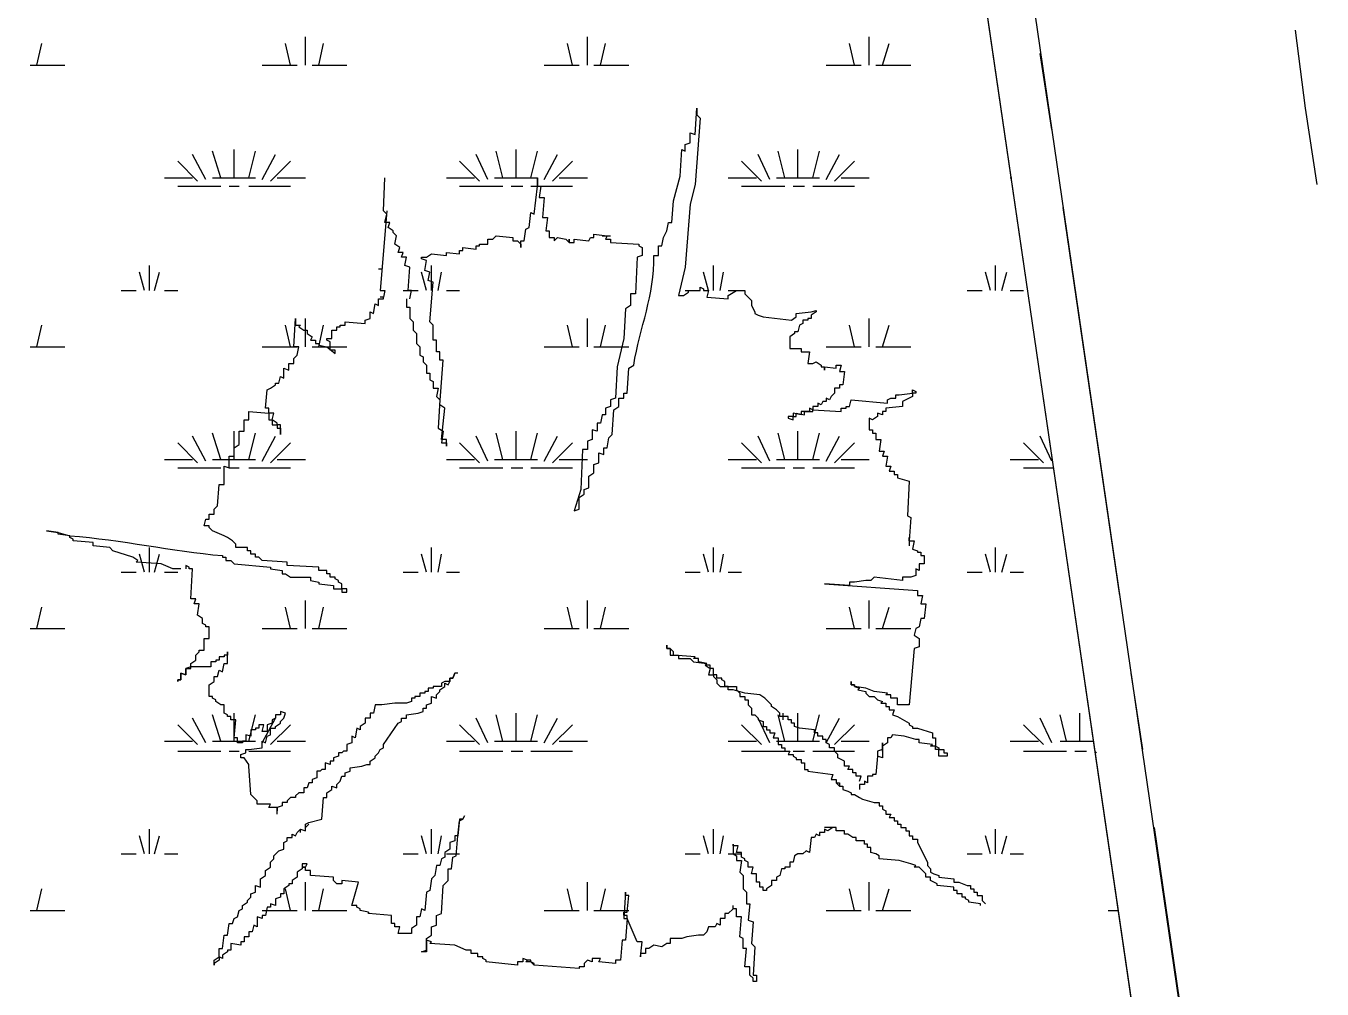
# Model space of a CAD drawing. Header units: millimetres. Extents: x -15161 to 10473752, y -72817 to 33960.
# Drawn here: x 76678.4 to 77009.3, y -48446.2 to -48200.1 of the extents above; entities that cross this region are included whole.
import ezdxf
from ezdxf import colors
from ezdxf.entities.mleader import LeaderData, LeaderLine
from ezdxf.enums import TextEntityAlignment as Align
from ezdxf.math import Vec2, Vec3

# ---------------------------------------------------------------- set-up
doc = ezdxf.new("R2010")
doc.units = ezdxf.units.MM
doc.layers.add('PDF_幾何圖形', color=7, linetype='Continuous')
doc.styles.get("Standard").update_dxf_attribs({"font": 'arial.ttf'})

# ---------------------------------------------------------------- blocks, each defined once
blk = doc.blocks.new('建築底圖1140116')
at = {"layer": 'PDF_幾何圖形', "lineweight": 0}
for points in [[(1415.19, -25919.52), (2062.99, -25836.11), (2419.5, -25366.56), (1987.63, -22416.29), (1789.9, -22445.5), (1711.57, -21908.2), (1723.42, -21908.2), (1800.06, -22431.53), (1997.79, -22402.74), (2226.85, -23962.98), (2431.77, -25369.52), (2069.34, -25847.54), (1416.88, -25931.8)], [(2433.04, -24927.49), (2430.08, -24908.01), (2427.54, -24888.11)], [(2106.18, -24897), (2107.45, -24891.5)], [(2170.96, -24897), (2169.69, -24891.5)], [(2174.77, -24897), (2174.77, -24889.8)], [(2178.16, -24897), (2179.43, -24891.5)], [(2242.94, -24897), (2241.67, -24891.5)], [(2246.75, -24897), (2246.75, -24889.8)], [(2250.14, -24897), (2251.41, -24891.5)], [(2314.92, -24897), (2313.65, -24891.5)], [(2318.73, -24897), (2318.73, -24889.8)], [(2322.11, -24897), (2323.81, -24891.5)], [(2365.3, -24913.51), (2362.34, -24894.04)], [(2104.48, -24897), (2113.38, -24897)], [(2163.76, -24897), (2172.65, -24897)], [(2176.46, -24897), (2185.35, -24897)], [(2235.74, -24897), (2244.63, -24897)], [(2248.44, -24897), (2257.33, -24897)], [(2307.72, -24897), (2316.61, -24897)], [(2320.42, -24897), (2329.31, -24897)], [(2153.18, -24925.79), (2151.06, -24919.02)], [(2156.56, -24925.79), (2156.56, -24918.6)], [(2160.37, -24925.79), (2162.07, -24919.02)], [(2225.15, -24925.79), (2223.46, -24919.02)], [(2228.54, -24925.79), (2228.54, -24918.6)], [(2232.35, -24925.79), (2234.05, -24919.02)], [(2297.13, -24925.79), (2295.44, -24919.02)], [(2300.52, -24925.79), (2300.52, -24918.6)], [(2304.33, -24925.79), (2306.02, -24919.02)], [(2147.25, -24926.64), (2142.17, -24921.56)], [(2149.37, -24926.22), (2145.98, -24919.87)], [(2163.76, -24926.22), (2167.15, -24919.87)], [(2165.88, -24926.64), (2170.96, -24921.56)], [(2219.23, -24926.64), (2214.15, -24921.56)], [(2221.34, -24926.22), (2218.38, -24919.87)], [(2235.74, -24926.22), (2239.13, -24919.87)], [(2237.86, -24926.64), (2242.94, -24921.56)], [(2291.21, -24926.64), (2286.12, -24921.56)], [(2293.32, -24926.22), (2290.36, -24919.87)], [(2307.72, -24926.22), (2311.11, -24919.87)], [(2309.83, -24926.64), (2314.92, -24921.56)], [(2138.78, -24925.79), (2145.98, -24925.79)], [(2151.06, -24925.79), (2162.07, -24925.79)], [(2167.57, -24925.79), (2174.77, -24925.79)], [(2210.76, -24925.79), (2217.96, -24925.79)], [(2223.04, -24925.79), (2234.05, -24925.79)], [(2239.55, -24925.79), (2246.75, -24925.79)], [(2282.74, -24925.79), (2289.93, -24925.79)], [(2295.02, -24925.79), (2306.02, -24925.79)], [(2311.53, -24925.79), (2318.73, -24925.79)], [(2354.72, -24925.79), (2355.14, -24925.79)], [(2142.17, -24927.91), (2153.18, -24927.91)], [(2155.29, -24927.91), (2157.83, -24927.91)], [(2160.37, -24927.91), (2170.96, -24927.91)], [(2214.15, -24927.91), (2225.15, -24927.91)], [(2227.27, -24927.91), (2230.24, -24927.91)], [(2232.35, -24927.91), (2242.94, -24927.91)], [(2286.12, -24927.91), (2297.13, -24927.91)], [(2299.25, -24927.91), (2302.21, -24927.91)], [(2304.33, -24927.91), (2314.92, -24927.91)], [(2382.66, -25032.49), (2368.26, -24933.41)], [(2134.97, -24954.58), (2134.97, -24948.23)], [(2206.95, -24954.58), (2206.95, -24948.23)], [(2278.93, -24954.58), (2278.93, -24948.23)], [(2350.91, -24954.58), (2350.91, -24948.23)], [(2133.7, -24954.58), (2132.43, -24949.93)], [(2136.24, -24954.58), (2137.51, -24949.93)], [(2205.68, -24954.58), (2204.41, -24949.93)], [(2208.64, -24954.58), (2209.49, -24949.93)], [(2277.66, -24954.58), (2276.39, -24949.93)], [(2280.62, -24954.58), (2281.47, -24949.93)], [(2349.63, -24954.58), (2348.36, -24949.93)], [(2352.6, -24954.58), (2353.87, -24949.93)], [(2127.77, -24954.58), (2131.58, -24954.58)], [(2138.78, -24954.58), (2142.17, -24954.58)], [(2199.75, -24954.58), (2203.56, -24954.58)], [(2210.76, -24954.58), (2214.15, -24954.58)], [(2271.73, -24954.58), (2275.54, -24954.58)], [(2282.74, -24954.58), (2286.12, -24954.58)], [(2343.71, -24954.58), (2347.52, -24954.58)], [(2354.72, -24954.58), (2358.1, -24954.58)], [(2174.77, -24968.98), (2174.77, -24961.78)], [(2246.75, -24968.98), (2246.75, -24961.78)], [(2318.73, -24968.98), (2318.73, -24961.78)], [(2106.18, -24968.98), (2107.45, -24963.48)], [(2170.96, -24968.98), (2169.69, -24963.48)], [(2178.16, -24968.98), (2179.43, -24963.48)], [(2242.94, -24968.98), (2241.67, -24963.48)], [(2250.14, -24968.98), (2251.41, -24963.48)], [(2314.92, -24968.98), (2313.65, -24963.48)], [(2322.11, -24968.98), (2323.81, -24963.48)], [(2104.48, -24968.98), (2113.38, -24968.98)], [(2163.76, -24968.98), (2172.65, -24968.98)], [(2176.46, -24968.98), (2185.35, -24968.98)], [(2235.74, -24968.98), (2244.63, -24968.98)], [(2248.44, -24968.98), (2257.33, -24968.98)], [(2307.72, -24968.98), (2316.61, -24968.98)], [(2320.42, -24968.98), (2329.31, -24968.98)], [(2149.37, -24998.2), (2145.98, -24991.84)], [(2153.18, -24997.77), (2151.06, -24991)], [(2156.56, -24997.77), (2156.56, -24990.57)], [(2160.37, -24997.77), (2162.07, -24991)], [(2163.76, -24998.2), (2167.15, -24991.84)], [(2221.34, -24998.2), (2218.38, -24991.84)], [(2225.15, -24997.77), (2223.46, -24991)], [(2228.54, -24997.77), (2228.54, -24990.57)], [(2232.35, -24997.77), (2234.05, -24991)], [(2235.74, -24998.2), (2239.13, -24991.84)], [(2293.32, -24998.2), (2290.36, -24991.84)], [(2297.13, -24997.77), (2295.44, -24991)], [(2300.52, -24997.77), (2300.52, -24990.57)], [(2304.33, -24997.77), (2306.02, -24991)], [(2307.72, -24998.2), (2311.11, -24991.84)], [(2365.3, -24998.2), (2362.34, -24991.84)], [(2147.25, -24998.62), (2142.17, -24993.54)], [(2165.88, -24998.62), (2170.96, -24993.54)], [(2219.23, -24998.62), (2214.15, -24993.54)], [(2237.86, -24998.62), (2242.94, -24993.54)], [(2291.21, -24998.62), (2286.12, -24993.54)], [(2309.83, -24998.62), (2314.92, -24993.54)], [(2363.18, -24998.62), (2358.1, -24993.54)], [(2138.78, -24997.77), (2145.98, -24997.77)], [(2151.06, -24997.77), (2162.07, -24997.77)], [(2167.57, -24997.77), (2174.77, -24997.77)], [(2210.76, -24997.77), (2217.96, -24997.77)], [(2223.04, -24997.77), (2234.05, -24997.77)], [(2239.55, -24997.77), (2246.75, -24997.77)], [(2282.74, -24997.77), (2289.93, -24997.77)], [(2295.02, -24997.77), (2306.02, -24997.77)], [(2311.53, -24997.77), (2318.73, -24997.77)], [(2354.72, -24997.77), (2361.91, -24997.77)], [(2142.17, -24999.89), (2153.18, -24999.89)], [(2155.29, -24999.89), (2157.83, -24999.89)], [(2160.37, -24999.89), (2170.96, -24999.89)], [(2214.15, -24999.89), (2225.15, -24999.89)], [(2227.27, -24999.89), (2230.24, -24999.89)], [(2232.35, -24999.89), (2242.94, -24999.89)], [(2286.12, -24999.89), (2297.13, -24999.89)], [(2299.25, -24999.89), (2302.21, -24999.89)], [(2304.33, -24999.89), (2314.92, -24999.89)], [(2358.1, -24999.89), (2365.72, -24999.89)], [(2134.97, -25026.56), (2134.97, -25020.21)], [(2206.95, -25026.56), (2206.95, -25020.21)], [(2278.93, -25026.56), (2278.93, -25020.21)], [(2350.91, -25026.56), (2350.91, -25020.21)], [(2133.7, -25026.56), (2132.43, -25021.91)], [(2136.24, -25026.56), (2137.51, -25021.91)], [(2205.68, -25026.56), (2204.41, -25021.91)], [(2208.64, -25026.56), (2209.49, -25021.91)], [(2277.66, -25026.56), (2276.39, -25021.91)], [(2280.62, -25026.56), (2281.47, -25021.91)], [(2349.63, -25026.56), (2348.36, -25021.91)], [(2352.6, -25026.56), (2353.87, -25021.91)], [(2127.77, -25026.56), (2131.58, -25026.56)], [(2138.78, -25026.56), (2142.17, -25026.56)], [(2199.75, -25026.56), (2203.56, -25026.56)], [(2210.76, -25026.56), (2214.15, -25026.56)], [(2271.73, -25026.56), (2275.54, -25026.56)], [(2282.74, -25026.56), (2286.12, -25026.56)], [(2343.71, -25026.56), (2347.52, -25026.56)], [(2354.72, -25026.56), (2358.1, -25026.56)], [(2174.77, -25040.96), (2174.77, -25033.76)], [(2246.75, -25040.96), (2246.75, -25033.76)], [(2318.73, -25040.96), (2318.73, -25033.76)], [(2106.18, -25040.96), (2107.45, -25035.45)], [(2170.96, -25040.96), (2169.69, -25035.45)], [(2178.16, -25040.96), (2179.43, -25035.45)], [(2242.94, -25040.96), (2241.67, -25035.45)], [(2250.14, -25040.96), (2251.41, -25035.45)], [(2314.92, -25040.96), (2313.65, -25035.45)], [(2322.11, -25040.96), (2323.81, -25035.45)], [(2104.48, -25040.96), (2113.38, -25040.96)], [(2163.76, -25040.96), (2172.65, -25040.96)], [(2176.46, -25040.96), (2185.35, -25040.96)], [(2235.74, -25040.96), (2244.63, -25040.96)], [(2248.44, -25040.96), (2257.33, -25040.96)], [(2307.72, -25040.96), (2316.61, -25040.96)], [(2320.42, -25040.96), (2329.31, -25040.96)], [(2388.59, -25071.87), (2385.62, -25052.39)], [(2149.37, -25070.17), (2145.98, -25063.82)], [(2153.18, -25069.75), (2151.06, -25062.98)], [(2156.56, -25069.75), (2156.56, -25062.55)], [(2160.37, -25069.75), (2162.07, -25062.98)], [(2163.76, -25070.17), (2167.15, -25063.82)], [(2221.34, -25070.17), (2218.38, -25063.82)], [(2225.15, -25069.75), (2223.46, -25062.98)], [(2228.54, -25069.75), (2228.54, -25062.55)], [(2232.35, -25069.75), (2234.05, -25062.98)], [(2235.74, -25070.17), (2239.13, -25063.82)], [(2293.32, -25070.17), (2290.36, -25063.82)], [(2297.13, -25069.75), (2295.44, -25062.98)], [(2300.52, -25069.75), (2300.52, -25062.55)], [(2304.33, -25069.75), (2306.02, -25062.98)], [(2307.72, -25070.17), (2311.11, -25063.82)], [(2365.3, -25070.17), (2362.34, -25063.82)], [(2369.11, -25069.75), (2367.42, -25062.98)], [(2372.5, -25069.75), (2372.5, -25062.55)], [(2147.25, -25070.6), (2142.17, -25065.52)], [(2165.88, -25070.6), (2170.96, -25065.52)], [(2219.23, -25070.6), (2214.15, -25065.52)], [(2237.86, -25070.6), (2242.94, -25065.52)], [(2291.21, -25070.6), (2286.12, -25065.52)], [(2309.83, -25070.6), (2314.92, -25065.52)], [(2363.18, -25070.6), (2358.1, -25065.52)], [(2138.78, -25069.75), (2145.98, -25069.75)], [(2151.06, -25069.75), (2162.07, -25069.75)], [(2167.57, -25069.75), (2174.77, -25069.75)], [(2210.76, -25069.75), (2217.96, -25069.75)], [(2223.04, -25069.75), (2234.05, -25069.75)], [(2239.55, -25069.75), (2246.75, -25069.75)], [(2282.74, -25069.75), (2289.93, -25069.75)], [(2295.02, -25069.75), (2306.02, -25069.75)], [(2311.53, -25069.75), (2318.73, -25069.75)], [(2354.72, -25069.75), (2361.91, -25069.75)], [(2367.42, -25069.75), (2375.89, -25069.75)], [(2142.17, -25072.29), (2153.18, -25072.29)], [(2155.29, -25072.29), (2157.83, -25072.29)], [(2160.37, -25072.29), (2170.96, -25072.29)], [(2214.15, -25072.29), (2225.15, -25072.29)], [(2227.27, -25072.29), (2230.24, -25072.29)], [(2232.35, -25072.29), (2242.94, -25072.29)], [(2286.12, -25072.29), (2297.13, -25072.29)], [(2299.25, -25072.29), (2302.21, -25072.29)], [(2304.33, -25072.29), (2314.92, -25072.29)], [(2358.1, -25072.29), (2369.11, -25072.29)], [(2371.23, -25072.29), (2374.19, -25072.29)], [(2376.31, -25072.29), (2376.73, -25072.71)], [(2133.7, -25098.54), (2132.43, -25093.88)], [(2134.97, -25098.54), (2134.97, -25092.19)], [(2136.24, -25098.54), (2137.51, -25093.88)], [(2205.68, -25098.54), (2204.41, -25093.88)], [(2206.95, -25098.54), (2206.95, -25092.19)], [(2208.64, -25098.54), (2209.49, -25093.88)], [(2277.66, -25098.54), (2276.39, -25093.88)], [(2278.93, -25098.54), (2278.93, -25092.19)], [(2280.62, -25098.54), (2281.47, -25093.88)], [(2349.63, -25098.54), (2348.36, -25093.88)], [(2350.91, -25098.54), (2350.91, -25092.19)], [(2352.6, -25098.54), (2353.87, -25093.88)], [(2405.95, -25190.84), (2391.55, -25091.77)], [(2127.77, -25098.54), (2131.58, -25098.54)], [(2138.78, -25098.54), (2142.17, -25098.54)], [(2199.75, -25098.54), (2203.56, -25098.54)], [(2210.76, -25098.54), (2214.15, -25098.54)], [(2271.73, -25098.54), (2275.54, -25098.54)], [(2282.74, -25098.54), (2286.12, -25098.54)], [(2343.71, -25098.54), (2347.52, -25098.54)], [(2354.72, -25098.54), (2358.1, -25098.54)], [(2106.18, -25112.94), (2107.45, -25107.43)], [(2170.96, -25112.94), (2169.69, -25107.43)], [(2174.77, -25112.94), (2174.77, -25105.74)], [(2178.16, -25112.94), (2179.43, -25107.43)], [(2242.94, -25112.94), (2241.67, -25107.43)], [(2246.75, -25112.94), (2246.75, -25105.74)], [(2250.14, -25112.94), (2251.41, -25107.43)], [(2314.92, -25112.94), (2313.65, -25107.43)], [(2318.73, -25112.94), (2318.73, -25105.74)], [(2322.11, -25112.94), (2323.81, -25107.43)], [(2104.48, -25112.94), (2113.38, -25112.94)], [(2163.76, -25112.94), (2172.65, -25112.94)], [(2176.46, -25112.94), (2185.35, -25112.94)], [(2235.74, -25112.94), (2244.63, -25112.94)], [(2248.44, -25112.94), (2257.33, -25112.94)], [(2307.72, -25112.94), (2316.61, -25112.94)], [(2320.42, -25112.94), (2329.31, -25112.94)], [(2379.7, -25112.94), (2382.24, -25112.94)]]:
    blk.add_lwpolyline(points, dxfattribs=at)
blk.add_lwpolyline([(2126.08, -23358.36), (2088.82, -23358.36), (2088.82, -25158.67), (2389.01, -25158.67)], close=True, dxfattribs=at)
at = {"layer": 'PDF_幾何圖形', "lineweight": 13}
for points in [[(2365.3, -24913.51), (2362.34, -24894.04)], [(2263.68, -24945.69), (2264.95, -24945.69), (2264.95, -24943.15), (2265.8, -24943.15), (2266.22, -24941.04), (2267.07, -24939.34), (2267.49, -24937.23), (2268.34, -24937.23), (2268.76, -24931.72), (2270.46, -24925.37), (2270.88, -24918.6), (2271.73, -24919.02), (2271.73, -24917.33), (2273, -24916.9), (2273, -24914.36), (2274.27, -24914.79), (2274.69, -24908.01), (2274.69, -24909.7), (2275.54, -24910.55), (2274.27, -24927.49), (2273, -24932.57), (2271.73, -24948.66), (2270.03, -24955.85), (2271.31, -24955.85), (2272.58, -24955.01), (2272.58, -24954.58), (2275.54, -24954.58), (2275.54, -24953.74), (2276.39, -24954.16), (2276.39, -24954.58), (2277.66, -24954.58), (2277.23, -24956.28), (2282.74, -24956.7), (2282.74, -24955.85), (2284.85, -24954.58), (2286.97, -24954.58), (2286.97, -24955.43), (2288.66, -24957.13), (2288.66, -24958.4), (2289.51, -24960.09), (2289.51, -24960.51), (2290.36, -24960.94), (2291.63, -24961.36), (2298.83, -24962.21), (2300.1, -24961.36), (2300.1, -24960.51), (2303.91, -24960.09), (2305.18, -24959.67), (2305.18, -24960.09), (2303.91, -24960.94), (2303.91, -24961.78), (2303.06, -24961.78), (2303.06, -24962.21), (2301.79, -24962.21), (2301.79, -24963.05), (2300.94, -24963.48), (2300.52, -24965.17), (2299.67, -24965.17), (2299.67, -24965.59), (2298.4, -24966.44), (2298.4, -24969.4), (2301.37, -24969.4), (2301.37, -24970.25), (2303.48, -24970.25), (2303.06, -24973.21), (2304.33, -24973.21), (2305.18, -24972.79), (2306.45, -24973.64), (2306.45, -24974.06), (2307.29, -24974.06), (2310.26, -24974.48), (2310.26, -24973.64), (2311.53, -24973.64), (2311.11, -24975.33), (2312.38, -24975.33), (2311.95, -24978.72), (2311.11, -24978.72), (2311.11, -24979.57), (2309.83, -24979.57), (2309.83, -24980.84), (2308.99, -24981.68), (2308.56, -24982.53), (2307.72, -24982.11), (2307.72, -24982.95), (2306.87, -24982.95), (2306.45, -24983.8), (2305.6, -24983.38), (2305.6, -24984.22), (2304.33, -24984.22), (2304.33, -24985.07), (2311.53, -24985.49), (2311.53, -24984.65), (2312.8, -24984.65), (2312.8, -24984.22), (2313.65, -24984.22), (2314.07, -24982.53), (2323.38, -24983.38), (2323.38, -24982.53), (2324.23, -24982.11), (2325.5, -24982.11), (2325.5, -24981.26), (2326.35, -24981.26), (2329.73, -24980.84), (2329.73, -24981.68), (2327.19, -24982.95), (2327.19, -24984.22), (2322.96, -24984.65), (2322.96, -24985.49), (2322.11, -24985.49), (2322.11, -24986.34), (2320.84, -24985.92), (2320.84, -24986.76), (2319.57, -24987.61), (2318.73, -24987.19), (2318.73, -24990.15), (2319.57, -24990.15), (2319.57, -24991), (2320.42, -24991), (2320.42, -24992.69), (2321.69, -24992.69), (2321.27, -24995.65), (2322.54, -24995.65), (2322.11, -24996.92), (2323.38, -24996.92), (2322.96, -24999.47), (2324.23, -24999.47), (2323.81, -25000.74), (2325.08, -25000.74), (2325.08, -25001.58), (2325.92, -25001.58), (2325.92, -25002.43), (2328.89, -25003.28), (2328.46, -25012.17), (2329.31, -25012.59), (2328.89, -25018.52), (2330.16, -25018.52), (2329.73, -25020.64), (2331.01, -25021.06), (2331.01, -25021.48), (2331.85, -25021.48), (2331.85, -25022.33), (2332.7, -25022.33), (2332.7, -25024.45), (2331.43, -25024.45), (2331.43, -25026.14), (2330.58, -25025.72), (2330.58, -25027.41), (2329.31, -25027.83), (2327.19, -25027.83), (2327.19, -25028.68), (2320, -25027.83), (2319.15, -25028.68), (2317.88, -25028.68), (2314.92, -25029.1), (2313.65, -25029.1), (2313.65, -25029.95), (2307.29, -25029.53), (2331.01, -25031.22), (2331.01, -25032.49), (2332.28, -25032.49), (2331.85, -25034.61), (2333.12, -25034.61), (2332.7, -25038.42), (2331.85, -25038.42), (2331.43, -25040.54), (2330.58, -25040.96), (2330.16, -25042.65), (2331.43, -25043.5), (2331.43, -25045.62), (2330.16, -25046.04), (2328.89, -25060.44), (2325.92, -25060.44), (2325.92, -25058.74), (2324.23, -25058.74), (2324.23, -25057.9), (2322.96, -25057.9), (2323.38, -25057.47), (2320, -25057.05), (2317.88, -25056.2), (2314.92, -25055.78), (2314.92, -25055.35), (2314.07, -25055.35), (2314.92, -25055.35), (2314.92, -25055.78), (2316.19, -25056.2), (2315.76, -25056.62), (2317.88, -25057.05), (2317.88, -25057.47), (2318.73, -25058.32), (2320, -25058.32), (2320.84, -25059.17), (2322.11, -25059.59), (2321.69, -25060.01), (2322.96, -25060.01), (2322.96, -25060.86), (2323.81, -25060.86), (2323.81, -25061.71), (2325.08, -25061.71), (2324.65, -25062.98), (2325.92, -25063.4), (2328.89, -25065.09), (2328.89, -25065.52), (2329.73, -25065.94), (2329.73, -25066.36), (2331.01, -25066.36), (2334.82, -25067.63), (2334.82, -25068.9), (2335.66, -25068.9), (2335.66, -25071.02), (2334.39, -25071.02), (2334.82, -25070.6), (2331.43, -25070.17), (2331.43, -25069.33), (2330.58, -25069.33), (2327.62, -25068.48), (2324.65, -25068.06), (2324.23, -25068.9), (2323.38, -25068.9), (2323.38, -25070.17), (2322.11, -25071.02), (2322.11, -25071.87), (2320.84, -25072.29), (2320.84, -25073.56), (2320.42, -25078.22), (2319.57, -25078.22), (2319.57, -25078.64), (2318.3, -25078.64), (2318.3, -25080.34), (2317.46, -25079.91), (2317.46, -25080.76), (2316.19, -25080.76), (2316.19, -25082.03)], [(2201.44, -24956.7), (2201.87, -24954.58), (2201.02, -24954.58), (2201.44, -24948.66), (2200.17, -24948.23), (2200.6, -24946.12), (2199.33, -24946.12), (2199.75, -24944.85), (2198.48, -24944.85), (2198.9, -24943.58), (2197.63, -24942.73), (2198.06, -24940.61), (2197.21, -24939.77), (2197.21, -24939.34), (2195.94, -24938.5), (2196.36, -24937.23), (2195.09, -24937.23), (2195.52, -24935.11), (2194.67, -24934.26), (2195.09, -24925.79)], [(2200.6, -24956.7), (2200.6, -24958.82), (2201.44, -24958.82), (2201.44, -24961.78), (2202.29, -24962.63), (2202.29, -24964.75), (2203.14, -24965.59), (2203.14, -24968.13), (2203.98, -24968.98), (2203.98, -24971.1), (2204.83, -24971.52), (2204.83, -24972.79), (2205.68, -24973.64), (2205.68, -24975.75), (2206.52, -24975.75), (2206.52, -24977.45), (2207.37, -24977.87), (2207.37, -24979.57), (2208.64, -24979.57), (2208.22, -24981.68), (2209.06, -24982.53), (2208.64, -24989.73), (2209.91, -24990.57), (2209.49, -24993.54), (2210.76, -24993.54), (2210.76, -24994.38), (2210.76, -24992.69), (2209.49, -24992.69), (2210.34, -24984.65), (2209.06, -24983.8), (2209.91, -24972.37), (2209.06, -24972.37), (2209.06, -24970.25), (2208.22, -24970.25), (2208.22, -24967.29), (2207.37, -24967.29), (2207.37, -24963.48), (2206.52, -24962.63), (2207.37, -24952.47), (2206.1, -24952.04), (2206.52, -24949.93), (2205.25, -24949.5), (2205.68, -24946.96), (2204.41, -24946.54), (2204.41, -24946.12), (2205.68, -24946.12), (2206.95, -24945.27), (2210.76, -24945.69), (2210.76, -24944.85), (2214.15, -24945.27), (2214.15, -24944.42), (2214.99, -24944.42), (2214.99, -24943.58), (2218.38, -24944), (2218.38, -24943.15), (2219.23, -24943.15), (2219.23, -24942.73), (2221.34, -24942.73), (2221.34, -24941.46), (2222.61, -24941.46), (2223.46, -24940.61), (2227.69, -24941.04), (2227.69, -24941.88), (2228.96, -24941.88), (2229.81, -24942.73), (2229.81, -24943.58), (2229.81, -24941.88), (2230.66, -24941.88), (2231.08, -24938.92), (2231.93, -24938.5), (2232.35, -24934.68), (2233.2, -24935.11), (2234.05, -24927.91), (2234.89, -24927.91), (2234.47, -24930.87), (2235.74, -24930.87), (2235.32, -24935.96), (2236.59, -24935.96), (2236.16, -24939.34), (2237.01, -24939.34), (2237.01, -24941.04), (2238.28, -24941.04), (2238.28, -24941.88), (2239.13, -24941.04), (2241.24, -24941.46), (2242.09, -24942.31), (2243.36, -24942.31), (2243.36, -24941.46), (2247.17, -24941.88), (2247.59, -24941.04), (2248.44, -24941.04), (2248.44, -24940.19), (2251.83, -24940.61), (2251.41, -24941.46), (2252.68, -24941.46), (2252.68, -24942.31), (2259.87, -24942.73), (2259.87, -24943.15), (2260.72, -24943.58), (2260.72, -24945.69), (2259.45, -24946.12), (2259.03, -24955.43), (2257.76, -24955.43), (2257.76, -24958.4), (2256.49, -24959.24), (2256.06, -24966.86), (2254.37, -24974.06), (2253.95, -24982.11), (2252.68, -24982.53), (2252.68, -24984.22), (2251.41, -24984.65), (2251.41, -24986.34), (2250.56, -24986.34), (2250.14, -24988.46), (2249.29, -24988.46), (2249.29, -24990.57), (2248.02, -24990.15), (2248.02, -24992.69), (2246.75, -24993.11), (2246.75, -24995.23), (2245.48, -24995.23), (2245.05, -25005.39), (2243.36, -25010.9), (2244.63, -25010.47), (2244.63, -25007.51), (2245.9, -25006.66), (2245.9, -25005.39), (2247.17, -25004.97), (2247.17, -25002.01), (2248.44, -25001.16), (2248.44, -24999.04), (2249.71, -24998.62), (2249.71, -24996.08), (2250.98, -24996.5), (2250.98, -24994.81), (2251.83, -24994.81), (2252.25, -24992.27), (2253.1, -24991.42), (2253.52, -24985.07), (2254.79, -24984.22), (2254.79, -24982.11), (2256.06, -24982.11), (2256.06, -24980.84), (2256.91, -24980.84), (2257.33, -24974.48), (2258.6, -24973.64)], [(2195.52, -24934.26), (2193.82, -24954.58), (2195.09, -24954.58), (2194.67, -24956.28), (2193.82, -24956.28)], [(2382.66, -25032.49), (2368.26, -24933.41)], [(2242.09, -24941.46), (2242.09, -24942.31), (2242.09, -24941.46)], [(2250.56, -24940.61), (2251.83, -24940.61), (2252.68, -24940.61)], [(2193.4, -24949.08), (2194.25, -24949.08)], [(2153.6, -25022.33), (2153.6, -25022.75), (2154.45, -25022.75), (2154.45, -25023.6), (2155.72, -25023.6), (2156.56, -25024.45), (2165.88, -25025.29), (2165.88, -25025.72), (2168.84, -25026.14), (2168.84, -25026.99), (2169.69, -25026.99), (2170.96, -25027.83), (2176.04, -25027.83), (2176.04, -25028.68), (2178.16, -25029.1), (2178.16, -25029.53), (2181.97, -25029.95), (2181.97, -25030.8), (2184.08, -25030.8), (2184.08, -25031.64), (2185.35, -25031.64), (2185.35, -25030.8), (2184.08, -25030.8), (2184.08, -25029.53), (2183.24, -25029.1), (2183.24, -25028.68), (2182.39, -25028.26), (2182.39, -25027.83), (2181.12, -25027.83), (2181.12, -25026.99), (2180.27, -25026.99), (2180.27, -25026.14), (2178.16, -25026.14), (2178.16, -25025.29), (2170.11, -25024.87), (2170.11, -25024.02), (2163.76, -25023.6), (2162.91, -25022.75), (2162.07, -25022.75), (2162.07, -25021.91), (2160.8, -25021.91), (2160.8, -25021.06), (2159.95, -25021.06), (2159.95, -25020.21), (2156.99, -25020.21), (2156.99, -25019.37), (2156.14, -25018.52), (2154.87, -25017.67), (2154.02, -25017.25), (2151.06, -25015.98), (2150.21, -25015.13), (2150.21, -25014.71), (2148.94, -25014.71), (2149.37, -25013.01), (2150.21, -25013.01), (2150.21, -25011.74), (2151.48, -25011.74), (2151.48, -25010.47), (2152.33, -25009.63), (2152.75, -25004.12), (2154.02, -25004.12), (2154.02, -24999.47), (2155.29, -24999.89), (2155.29, -24996.92), (2156.56, -24996.92), (2156.56, -24994.81), (2157.83, -24993.96), (2157.83, -24990.57), (2159.1, -24990.57), (2159.1, -24987.61), (2160.37, -24987.61), (2160.37, -24985.49), (2165.45, -24985.92), (2165.45, -24984.65), (2164.61, -24984.65), (2165.03, -24979.99), (2165.88, -24979.57), (2167.15, -24978.72), (2167.15, -24978.3), (2167.99, -24978.3), (2168.42, -24976.6), (2169.26, -24977.02), (2169.26, -24974.48), (2170.54, -24974.91), (2170.54, -24973.21), (2171.81, -24973.21), (2171.81, -24971.94), (2172.65, -24971.1), (2173.08, -24968.98), (2171.81, -24968.98), (2172.23, -24961.78), (2172.23, -24963.48), (2173.5, -24963.48), (2173.08, -24963.9), (2174.35, -24964.75), (2175.19, -24964.75), (2175.19, -24965.59), (2176.46, -24966.44), (2176.04, -24967.29), (2177.31, -24967.29), (2177.31, -24968.13), (2178.16, -24968.13), (2178.16, -24968.56), (2180.27, -24968.98), (2182.39, -24970.67), (2182.39, -24969.83), (2181.12, -24969.83), (2181.12, -24967.71), (2180.27, -24967.29), (2180.27, -24966.86), (2181.54, -24966.86), (2181.54, -24964.75), (2182.81, -24964.75), (2182.81, -24963.9), (2183.66, -24963.9), (2183.66, -24963.48), (2184.93, -24963.48), (2184.93, -24962.63), (2190.01, -24963.05), (2190.01, -24962.21), (2191.28, -24961.78), (2191.28, -24960.09), (2192.13, -24960.51), (2192.55, -24957.97), (2193.4, -24958.4), (2193.4, -24956.7), (2194.67, -24956.7), (2194.67, -24956.28)], [(2307.29, -24974.91), (2307.29, -24974.06), (2307.29, -24974.91)], [(2108.72, -25015.98), (2111.68, -25016.4), (2108.72, -25015.98)], [(2143.01, -25025.72), (2140.9, -25025.72), (2137.93, -25024.45), (2131.58, -25024.02), (2132.01, -25023.6), (2130.74, -25022.75), (2125.65, -25021.06), (2124.81, -25020.21), (2120.57, -25019.79), (2120.57, -25018.94), (2115.49, -25018.52), (2115.49, -25018.1), (2114.65, -25017.67), (2114.65, -25017.25)], [(2328.89, -25017.67), (2328.89, -25018.52), (2328.89, -25017.67)], [(2328.89, -25018.52), (2328.89, -25019.79)], [(2347.09, -25111.67), (2347.09, -25111.24), (2344.13, -25110.82), (2344.13, -25110.4), (2343.28, -25109.97), (2343.28, -25109.55), (2342.44, -25109.55), (2342.44, -25108.7), (2341.17, -25108.7), (2341.17, -25107.86), (2340.32, -25107.86), (2340.32, -25107.01), (2336.09, -25106.59), (2336.09, -25106.16), (2334.39, -25105.32), (2334.39, -25104.47), (2333.12, -25104.47), (2333.12, -25103.62), (2331.43, -25101.93), (2330.16, -25101.93), (2330.58, -25101.51), (2329.31, -25101.08), (2326.35, -25100.24), (2321.27, -25099.81), (2321.27, -25098.97), (2320.42, -25098.54), (2319.15, -25098.12), (2319.15, -25096.85), (2318.3, -25096.85), (2318.3, -25096), (2317.46, -25096), (2317.46, -25095.15), (2315.34, -25095.15), (2315.34, -25094.31), (2314.49, -25094.31), (2313.22, -25093.46), (2312.38, -25093.46), (2312.38, -25092.61), (2310.26, -25092.61), (2310.26, -25091.77), (2309.41, -25091.77), (2308.14, -25092.61), (2307.29, -25092.19), (2307.29, -25093.04), (2306.02, -25093.04), (2306.02, -25093.88), (2305.18, -25093.46), (2304.75, -25094.31), (2303.91, -25094.31), (2303.48, -25098.12), (2302.64, -25097.69), (2301.79, -25098.54), (2300.52, -25098.54), (2299.67, -25098.97), (2299.25, -25100.66), (2298.4, -25100.66), (2298.4, -25101.93), (2297.13, -25101.93), (2297.13, -25102.35), (2296.29, -25102.35), (2295.86, -25104.05), (2295.02, -25104.47), (2295.02, -25105.32), (2293.75, -25105.32), (2293.75, -25106.59), (2292.48, -25107.43), (2292.48, -25107.86), (2291.63, -25107.86), (2291.63, -25107.01), (2290.78, -25107.01), (2290.78, -25105.74), (2289.93, -25105.74), (2289.93, -25103.62), (2288.66, -25103.62), (2289.09, -25101.93), (2287.82, -25101.93), (2287.82, -25100.66), (2286.97, -25100.24), (2286.97, -25099.81), (2286.12, -25099.39), (2286.12, -25098.12), (2284.85, -25098.12), (2285.28, -25096.42), (2284.01, -25096.42), (2284.01, -25096), (2284.01, -25098.54), (2284.85, -25098.97), (2284.85, -25100.24), (2286.12, -25100.24), (2285.7, -25103.2), (2286.55, -25104.05), (2286.55, -25107.43), (2287.39, -25108.28), (2287.39, -25111.24), (2288.24, -25111.24), (2287.82, -25115.48), (2289.09, -25115.9), (2288.66, -25121.41), (2289.51, -25122.25), (2289.09, -25129.45), (2289.93, -25129.45), (2289.93, -25131.14), (2289.09, -25131.14), (2289.09, -25130.3), (2288.24, -25129.45), (2288.24, -25127.33), (2286.97, -25127.33), (2287.39, -25122.68), (2286.55, -25122.68), (2286.55, -25120.14), (2285.7, -25119.71), (2286.12, -25114.63), (2284.85, -25114.63), (2284.85, -25112.51), (2284.01, -25112.51), (2282.74, -25113.78), (2281.89, -25113.78), (2281.89, -25115.05), (2280.62, -25115.05), (2280.62, -25116.75), (2279.77, -25116.32), (2279.35, -25117.17), (2277.66, -25117.17), (2277.23, -25118.44), (2276.39, -25119.29), (2275.12, -25119.29), (2272.15, -25119.71), (2270.88, -25120.14), (2267.92, -25120.14), (2267.92, -25121.41), (2267.07, -25121.41), (2265.8, -25122.25), (2263.68, -25121.83), (2262.41, -25122.68), (2261.57, -25122.68), (2261.57, -25123.95), (2260.3, -25123.95), (2260.3, -25124.79), (2260.72, -25120.98), (2259.45, -25120.98), (2256.91, -25115.05), (2256.49, -25120.56), (2255.64, -25120.56), (2255.22, -25125.64), (2253.95, -25125.64), (2253.95, -25126.49), (2249.71, -25126.06), (2250.14, -25125.22), (2248.02, -25125.22), (2248.02, -25126.06), (2246.75, -25125.64), (2245.9, -25126.49), (2245.9, -25127.33), (2244.63, -25127.33), (2244.63, -25127.76), (2233.2, -25126.91), (2233.2, -25126.49), (2232.35, -25126.06), (2231.08, -25126.06), (2231.51, -25125.64), (2230.24, -25125.22), (2230.24, -25126.06), (2228.96, -25126.06), (2228.96, -25126.91), (2220.92, -25126.06), (2220.92, -25125.64), (2220.07, -25125.22), (2220.07, -25124.79), (2218.8, -25124.79), (2218.8, -25123.95), (2217.11, -25123.95), (2217.11, -25123.1), (2215.84, -25123.1), (2212.88, -25121.83), (2206.52, -25121.41), (2206.95, -25120.98), (2205.68, -25120.56), (2205.68, -25123.52), (2204.41, -25123.52), (2205.68, -25123.1), (2205.68, -25120.14), (2206.95, -25119.29), (2206.95, -25117.17), (2208.22, -25116.75), (2208.22, -25114.21), (2209.49, -25113.78), (2209.91, -25106.59), (2211.18, -25105.32), (2211.18, -25102.35), (2212.03, -25102.35), (2212.45, -25099.39), (2213.3, -25098.97), (2213.72, -25093.88), (2212.88, -25093.88), (2212.88, -25095.15), (2211.61, -25095.58), (2211.61, -25097.27), (2210.34, -25098.12), (2210.34, -25099.39), (2209.49, -25099.81), (2209.06, -25101.51), (2208.22, -25101.51), (2207.79, -25104.05), (2206.95, -25104.89), (2206.52, -25107.86), (2205.68, -25108.28), (2205.25, -25112.94), (2204.41, -25112.51), (2203.98, -25114.63), (2203.14, -25114.63), (2203.14, -25116.75), (2201.87, -25117.59), (2201.87, -25118.87), (2198.48, -25118.87), (2198.9, -25117.17), (2197.63, -25117.17), (2197.63, -25116.32), (2196.79, -25116.32), (2196.79, -25114.21), (2190.86, -25113.78), (2190.86, -25113.36), (2188.74, -25112.94), (2188.74, -25112.51), (2187.89, -25112.09), (2187.89, -25111.67), (2186.62, -25111.67), (2188.32, -25105.74), (2184.08, -25105.32), (2184.08, -25106.16), (2182.81, -25106.16), (2181.97, -25105.32), (2181.97, -25104.47), (2176.04, -25104.05), (2176.04, -25102.78), (2174.77, -25102.78), (2174.77, -25101.93), (2175.19, -25101.08), (2173.92, -25101.08), (2173.92, -25102.35), (2172.65, -25103.2), (2172.65, -25104.47), (2171.38, -25105.32), (2171.38, -25106.16), (2170.54, -25106.16), (2170.54, -25106.59), (2169.26, -25107.43), (2169.26, -25108.7), (2168.42, -25108.7), (2168.42, -25109.55), (2167.15, -25109.97), (2167.15, -25111.67), (2165.88, -25111.24), (2165.88, -25112.09), (2165.03, -25112.09), (2164.61, -25114.21), (2163.76, -25114.21), (2163.76, -25115.05), (2162.49, -25114.63), (2162.49, -25117.17), (2161.64, -25116.75), (2161.22, -25118.44), (2160.37, -25118.44), (2160.37, -25119.71), (2159.1, -25119.71), (2159.1, -25120.98), (2158.26, -25120.98), (2158.26, -25121.83), (2155.72, -25121.41), (2155.72, -25123.1), (2154.87, -25123.1), (2154.87, -25123.52), (2153.6, -25124.37), (2153.6, -25125.22), (2152.75, -25124.79), (2152.75, -25122.68), (2153.6, -25122.68), (2154.02, -25119.29), (2154.87, -25119.29), (2155.29, -25116.32), (2156.14, -25116.32), (2156.56, -25115.05), (2157.41, -25114.63), (2157.83, -25112.94), (2158.68, -25112.51), (2158.68, -25111.67), (2159.95, -25110.82), (2159.95, -25110.4), (2160.8, -25109.55), (2160.8, -25108.7), (2162.07, -25108.28), (2162.07, -25106.59), (2163.34, -25107.01), (2163.34, -25104.89), (2164.61, -25104.05), (2164.61, -25102.78), (2165.88, -25101.93), (2165.88, -25100.66), (2166.72, -25099.81), (2166.72, -25098.97), (2167.99, -25097.69), (2169.26, -25097.27), (2169.26, -25095.58), (2170.11, -25095.15), (2170.11, -25094.31), (2171.38, -25094.31), (2171.38, -25093.46), (2172.23, -25093.88), (2172.65, -25093.04), (2173.5, -25092.19), (2174.77, -25092.61), (2174.77, -25090.92), (2175.62, -25090.5), (2179, -25089.65), (2179.43, -25084.15), (2180.27, -25084.15), (2180.27, -25082.88), (2181.54, -25082.03), (2181.54, -25081.18), (2182.81, -25081.61), (2182.81, -25080.76), (2183.66, -25079.91), (2184.08, -25078.64), (2184.93, -25078.64), (2184.93, -25077.8), (2186.2, -25077.37), (2186.2, -25076.52), (2189.16, -25076.1), (2190.44, -25075.68), (2191.28, -25075.68), (2191.28, -25074.83), (2192.55, -25073.98), (2192.55, -25073.56), (2193.4, -25072.71), (2193.82, -25071.87), (2194.67, -25071.44), (2194.67, -25070.6), (2198.48, -25065.09), (2199.33, -25064.67), (2199.33, -25063.82), (2200.6, -25063.82), (2200.6, -25062.98), (2203.56, -25062.55), (2204.83, -25062.13), (2204.83, -25061.28), (2205.68, -25061.28), (2205.68, -25060.44), (2206.95, -25060.01), (2206.95, -25058.32), (2208.22, -25058.74), (2208.22, -25057.9), (2209.06, -25057.05), (2209.06, -25056.62), (2210.34, -25055.78), (2210.34, -25054.93), (2211.18, -25055.35), (2211.61, -25054.51), (2210.34, -25054.51), (2209.49, -25054.93), (2209.49, -25055.78), (2207.37, -25055.78), (2207.37, -25056.2), (2206.1, -25056.2), (2206.1, -25057.05), (2205.25, -25057.05), (2205.25, -25057.47), (2203.98, -25057.47), (2203.98, -25058.32), (2202.71, -25058.32), (2202.71, -25058.74), (2201.87, -25058.74), (2201.87, -25059.59), (2200.6, -25060.01), (2197.63, -25060.01), (2194.25, -25060.44), (2192.55, -25060.44), (2192.13, -25062.55), (2191.28, -25062.55), (2191.28, -25063.82), (2190.01, -25063.82), (2190.01, -25065.09), (2188.74, -25065.94), (2188.74, -25066.79), (2187.89, -25066.36), (2187.47, -25068.9), (2186.62, -25068.48), (2186.62, -25070.17), (2185.35, -25070.6), (2185.35, -25072.29), (2184.51, -25072.29), (2184.08, -25072.71), (2183.24, -25072.71), (2183.24, -25073.56), (2181.97, -25073.98), (2181.97, -25074.83), (2181.12, -25074.83), (2181.12, -25075.68), (2179.85, -25075.25), (2179.85, -25076.95), (2179, -25076.95), (2178.58, -25077.37), (2177.73, -25077.37), (2177.73, -25079.07), (2176.46, -25079.49), (2176.46, -25080.34), (2175.62, -25080.34), (2175.19, -25081.61), (2174.35, -25081.61), (2174.35, -25082.88), (2173.08, -25082.88), (2172.23, -25083.72), (2172.23, -25084.15), (2170.96, -25084.15), (2170.11, -25084.99), (2170.11, -25085.42), (2168.84, -25085.42), (2168.84, -25086.26), (2167.57, -25086.69), (2165.45, -25086.69), (2165.88, -25085.84), (2162.49, -25085.84), (2162.49, -25084.99), (2161.64, -25084.15), (2160.8, -25083.3), (2160.37, -25076.1), (2160.37, -25075.68), (2159.1, -25073.98), (2158.26, -25073.98), (2158.26, -25073.14), (2159.53, -25072.71), (2159.53, -25071.87), (2160.37, -25071.87), (2163.76, -25071.44), (2163.76, -25069.75), (2164.61, -25070.17), (2165.03, -25068.48), (2165.88, -25068.06), (2165.88, -25066.36), (2167.15, -25066.36), (2167.15, -25065.94), (2168.42, -25065.09), (2168.42, -25064.67), (2169.26, -25063.82), (2169.69, -25062.55), (2168.42, -25062.13), (2168.42, -25062.98), (2167.15, -25062.98), (2167.15, -25063.82), (2166.3, -25064.25), (2166.3, -25065.09), (2165.03, -25065.52), (2165.03, -25067.21), (2163.76, -25067.21), (2164.18, -25065.52), (2162.91, -25065.52), (2162.91, -25066.36), (2162.07, -25066.36), (2162.07, -25066.79), (2160.8, -25066.79), (2160.8, -25068.48), (2159.53, -25068.06), (2159.53, -25069.75), (2158.68, -25069.75), (2158.68, -25070.17), (2157.41, -25070.17), (2157.41, -25068.9), (2156.56, -25068.9), (2156.99, -25064.25), (2155.72, -25064.25), (2155.72, -25063.4), (2154.87, -25063.4), (2154.87, -25062.98), (2154.02, -25062.55), (2154.02, -25060.44), (2153.18, -25060.44), (2151.91, -25059.59), (2151.91, -25059.17), (2151.06, -25058.74), (2151.06, -25058.32), (2150.21, -25058.32), (2150.21, -25055.35), (2151.48, -25054.51), (2151.48, -25053.24), (2152.33, -25053.24), (2152.75, -25051.54), (2153.6, -25051.97), (2154.02, -25049.85), (2154.87, -25049.85), (2154.87, -25047.73), (2154.02, -25047.73), (2154.02, -25048.16), (2152.75, -25048.16), (2152.75, -25049), (2151.91, -25049), (2151.91, -25049.43), (2150.64, -25049.43), (2150.64, -25050.7), (2145.55, -25050.7), (2145.55, -25049.85), (2146.82, -25049), (2146.82, -25047.73), (2147.67, -25046.89), (2147.67, -25046.46), (2148.94, -25046.46), (2148.94, -25043.5), (2150.21, -25043.5), (2150.21, -25040.54), (2149.37, -25040.54), (2149.37, -25040.11), (2148.52, -25039.69), (2148.52, -25038.42), (2147.25, -25037.57), (2147.67, -25034.61), (2146.4, -25034.61), (2146.82, -25033.34), (2145.55, -25033.34), (2145.98, -25025.72), (2145.13, -25025.72), (2145.13, -25025.29), (2144.28, -25024.87), (2144.28, -25025.72)], [(2154.87, -25046.89), (2154.87, -25047.73), (2154.87, -25046.89)], [(2267.07, -25045.19), (2267.07, -25046.04), (2267.07, -25045.19)], [(2142.17, -25054.51), (2142.17, -25054.08), (2142.17, -25054.51)], [(2213.72, -25052.39), (2212.88, -25052.39), (2212.45, -25053.66), (2211.61, -25053.66), (2211.61, -25054.51), (2211.61, -25053.66), (2212.45, -25053.66), (2212.88, -25052.39)], [(2316.19, -25079.91), (2316.61, -25078.64), (2315.34, -25078.64), (2315.34, -25077.8), (2314.49, -25077.8), (2314.49, -25076.95), (2313.22, -25076.95), (2313.65, -25076.1), (2312.38, -25076.1), (2312.38, -25074.83), (2310.68, -25073.98), (2310.68, -25073.14), (2309.83, -25072.29), (2309.83, -25071.44), (2308.56, -25071.44), (2308.56, -25070.6), (2307.72, -25070.17), (2307.72, -25069.33), (2306.87, -25069.33), (2306.87, -25068.48), (2305.6, -25068.48), (2305.6, -25067.63), (2304.75, -25067.63), (2304.75, -25066.79), (2300.94, -25066.36), (2299.67, -25065.94), (2299.67, -25065.09), (2298.83, -25065.09), (2298.83, -25064.25), (2297.98, -25064.25), (2297.98, -25063.4), (2295.86, -25063.4), (2295.86, -25062.55), (2295.02, -25061.71), (2293.75, -25060.86), (2293.75, -25060.44), (2292.05, -25058.74), (2290.78, -25057.9), (2286.97, -25057.47), (2284.01, -25056.62), (2282.74, -25056.62), (2282.74, -25055.78), (2281.89, -25055.78), (2281.89, -25054.51), (2281.04, -25054.08), (2281.04, -25053.66), (2279.77, -25053.66), (2279.77, -25052.81), (2278.93, -25052.81), (2278.93, -25053.24), (2279.77, -25054.08), (2279.77, -25054.93), (2280.62, -25055.78), (2284.85, -25055.78), (2284.85, -25056.62), (2285.7, -25057.47), (2285.7, -25058.32), (2286.97, -25058.32), (2286.97, -25059.17), (2287.82, -25059.17), (2287.82, -25060.44), (2288.66, -25061.28), (2288.66, -25062.98), (2289.51, -25062.98), (2290.36, -25063.82), (2290.36, -25064.25), (2291.63, -25064.67), (2291.63, -25065.94), (2292.48, -25065.94), (2292.48, -25066.79), (2293.32, -25066.79), (2293.32, -25067.63), (2294.59, -25067.63), (2294.17, -25068.9), (2295.44, -25068.9), (2295.44, -25070.6), (2296.29, -25070.6), (2296.29, -25071.44), (2297.13, -25071.44), (2297.13, -25072.29), (2298.4, -25072.29), (2297.98, -25073.14), (2299.25, -25073.14), (2299.25, -25073.56), (2300.1, -25073.98), (2300.1, -25074.41), (2301.37, -25074.41), (2301.37, -25075.25), (2302.21, -25075.25), (2302.21, -25076.95), (2303.06, -25076.95), (2303.06, -25077.37), (2309.41, -25078.22), (2308.99, -25079.49), (2310.26, -25079.49), (2310.26, -25080.34), (2311.11, -25080.34), (2311.11, -25081.18), (2311.95, -25081.18), (2311.95, -25082.03), (2313.22, -25082.45), (2314.07, -25082.88), (2314.07, -25083.3), (2314.92, -25083.3), (2316.19, -25084.15), (2317.03, -25084.57), (2320, -25085.42), (2321.27, -25085.42), (2321.27, -25086.26), (2322.11, -25086.26), (2322.11, -25087.11), (2322.96, -25087.53), (2322.96, -25088.38), (2324.23, -25088.38), (2323.81, -25089.23), (2325.08, -25089.23), (2325.08, -25090.07), (2325.92, -25090.07), (2325.92, -25090.92), (2326.77, -25090.92), (2326.77, -25091.77), (2328.04, -25091.77), (2328.04, -25092.61), (2328.89, -25092.61), (2328.89, -25093.88), (2329.73, -25093.88), (2329.73, -25094.73), (2331.01, -25094.73), (2331.01, -25095.58), (2333.55, -25100.66), (2333.55, -25101.51), (2334.39, -25102.35), (2334.39, -25103.2), (2335.24, -25103.62), (2336.51, -25104.05), (2336.51, -25104.47), (2340.32, -25104.89), (2340.32, -25105.74), (2341.59, -25105.74), (2343.71, -25106.59), (2344.55, -25106.59), (2344.55, -25107.43), (2345.4, -25107.43), (2345.4, -25108.28), (2346.25, -25108.28), (2346.25, -25109.13), (2347.52, -25109.13), (2347.52, -25110.4), (2348.36, -25111.24)], [(2314.07, -25054.51), (2314.07, -25055.35), (2314.07, -25054.51)], [(2388.59, -25071.87), (2385.62, -25052.39)], [(2296.71, -25064.25), (2296.71, -25062.55)], [(2322.11, -25072.29), (2322.11, -25070.17), (2322.11, -25073.98), (2320.84, -25073.56)], [(2310.26, -25080.34), (2311.11, -25081.18)], [(2167.57, -25088.38), (2167.57, -25086.69), (2167.57, -25087.53)], [(2173.5, -25093.04), (2173.5, -25092.19), (2174.77, -25092.61), (2174.77, -25091.77), (2175.62, -25090.92)], [(2215.42, -25088.8), (2214.99, -25089.65), (2215.42, -25088.8)], [(2309.41, -25091.77), (2307.29, -25091.77)], [(2405.95, -25190.84), (2391.55, -25091.77)], [(2173.92, -25101.93), (2174.77, -25101.93), (2173.92, -25101.93)], [(2190.86, -25113.78), (2190.86, -25113.36), (2190.86, -25113.78)], [(2284.85, -25112.51), (2284.01, -25112.51), (2284.01, -25111.67)], [(2233.2, -25126.91), (2232.35, -25126.06), (2232.35, -25125.64), (2231.51, -25125.64)]]:
    blk.add_lwpolyline(points, dxfattribs=at)
for points in [[(2234.05, -24925.79), (2234.05, -24927.91)], [(2329.73, -24979.99), (2330.58, -24980.41), (2330.58, -24980.84), (2329.73, -24980.84)], [(2303.48, -24984.65), (2303.48, -24985.49), (2301.37, -24985.49), (2301.37, -24986.34), (2299.25, -24985.92), (2299.25, -24986.76), (2297.98, -24986.76), (2297.98, -24987.19), (2299.25, -24987.61), (2299.25, -24986.76), (2300.1, -24986.76), (2300.1, -24985.92), (2302.21, -24986.34), (2302.21, -24985.49), (2304.33, -24985.49), (2304.33, -24985.07)], [(2165.45, -24987.61), (2166.3, -24987.61), (2166.3, -24988.88), (2167.57, -24988.88), (2167.57, -24989.73), (2168.42, -24989.73), (2168.42, -24991.42), (2168.42, -24988.88), (2167.57, -24988.88), (2167.57, -24988.46), (2166.3, -24987.61), (2166.72, -24985.92), (2165.45, -24985.92)], [(2111.68, -25016.82), (2111.68, -25016.4), (2114.65, -25017.25)], [(2278.93, -25051.12), (2278.08, -25051.12), (2278.08, -25050.27), (2276.81, -25050.27), (2277.23, -25049.85), (2275.12, -25049.43), (2275.12, -25048.58), (2273.85, -25048.58), (2274.27, -25048.16), (2268.76, -25047.73), (2268.76, -25046.89), (2267.92, -25046.04), (2267.07, -25046.04), (2267.92, -25046.04), (2267.92, -25047.73), (2270.03, -25047.73), (2270.03, -25048.58), (2273, -25048.58), (2273.85, -25049.43), (2277.23, -25049.85), (2276.81, -25050.27), (2278.08, -25051.12), (2277.66, -25052.81), (2278.93, -25052.81)], [(2144.28, -25051.12), (2144.28, -25052.81), (2143.01, -25052.39), (2143.01, -25054.08), (2142.17, -25054.08), (2143.01, -25054.08), (2143.01, -25052.39), (2144.28, -25052.81), (2144.28, -25051.12), (2145.55, -25051.12), (2145.55, -25050.7)], [(2336.51, -25071.44), (2336.51, -25071.87), (2337.78, -25071.87), (2337.78, -25072.71), (2338.63, -25072.71), (2338.63, -25073.56), (2336.51, -25073.56), (2336.51, -25071.87), (2335.66, -25071.87), (2335.66, -25071.02)], [(2214.15, -25090.07), (2214.99, -25089.65), (2214.15, -25089.65), (2213.72, -25093.88)], [(2256.91, -25114.21), (2256.06, -25114.21), (2256.06, -25113.36), (2256.91, -25113.36), (2257.33, -25109.13), (2256.49, -25109.13), (2256.49, -25108.28), (2256.06, -25115.05), (2256.91, -25115.05)], [(2152.75, -25125.64), (2151.48, -25126.49), (2151.48, -25126.91), (2151.48, -25125.64), (2152.75, -25124.79)]]:
    blk.add_lwpolyline(points, close=True, dxfattribs=at)
for points in [[(2258.6, -24973.64), (2260.1, -24964.1), (2263.99, -24955.8), (2263.68, -24945.69)], [(2114.65, -25017.25), (2127.98, -25018.31), (2140.51, -25021.14), (2153.6, -25022.33)]]:
    blk.add_open_spline(points, degree=3, dxfattribs=at)
blk = doc.blocks.new('_DetailCallout')
at = {"color": 0, "linetype": 'ByBlock', "lineweight": -2, "transparency": 16777216}
blk.add_line((8, 0), (-8, 0), dxfattribs=at)
blk.add_circle((0, 0), 8, dxfattribs=at)
at = {"color": 0, "transparency": 16777216}
for tag, p in [('視圖號碼', (0, 1)), ('圖紙號碼', (0, -6))]:
    blk.add_attdef(tag, text='', height=3, dxfattribs=at).set_placement(p, align=Align.CENTER)

msp = doc.modelspace()

# ---------------------------------------------------------------- block references
at = {"color": 2}
msp.add_blockref('建築底圖1140116', (74574.9411, -23313.1136), dxfattribs=at)

# ---------------------------------------------------------------- leaders
at = {"color": 30}
ml = msp.add_multileader_block('Standard', dxfattribs=at)
ml.set_content('_DetailCallout', color=30, scale=15)
ml.set_attribute('視圖號碼', '半成品', width=0)
ml.set_attribute('圖紙號碼', 'B', width=0)
ml.set_leader_properties()
ml.build(insert=Vec2(0, 0))
ml.multileader.update_dxf_attribs({"leader_type": 0})
ctx = ml.context
ctx.base_point, ctx.plane_origin = Vec3(93372.1061, -48769.6603), Vec3(93492.1061, -48769.6603)
notes = []
notes.append((ctx, [(0, (0, 0, 0), (0, 0), (1, 0), 1, [])]))
ctx.block.insert = Vec3(93492.1061, -48769.6603)
ml = msp.add_multileader_block('Standard', dxfattribs=at)
ml.set_content('_DetailCallout', color=30, scale=15)
ml.set_attribute('視圖號碼', '半成品', width=0)
ml.set_attribute('圖紙號碼', 'A-2', width=0)
ml.set_leader_properties()
ml.build(insert=Vec2(0, 0))
ml.multileader.update_dxf_attribs({"leader_type": 0})
ctx = ml.context
ctx.base_point, ctx.plane_origin = Vec3(93704.3054, -48769.6603), Vec3(93824.3054, -48769.6603)
notes.append((ctx, [(0, (0, 0, 0), (0, 0), (1, 0), 1, [])]))
ctx.block.insert = Vec3(93824.3054, -48769.6603)
ml = msp.add_multileader_block('Standard', dxfattribs=at)
ml.set_content('_DetailCallout', color=30, scale=15)
ml.set_attribute('視圖號碼', '半成品', width=0)
ml.set_attribute('圖紙號碼', 'A-1', width=0)
ml.set_leader_properties()
ml.build(insert=Vec2(0, 0))
ml.multileader.update_dxf_attribs({"leader_type": 0})
ctx = ml.context
ctx.base_point, ctx.plane_origin = Vec3(94041.3644, -48769.6603), Vec3(94161.3644, -48769.6603)
notes.append((ctx, [(0, (0, 0, 0), (0, 0), (1, 0), 1, [])]))
ctx.block.insert = Vec3(94161.3644, -48769.6603)
at = {"color": 54}
ml = msp.add_multileader_block('Standard', dxfattribs=at)
ml.set_content('_DetailCallout', color=54, scale=15)
ml.set_attribute('視圖號碼', '急速庫', width=0)
ml.set_attribute('圖紙號碼', 'A機', width=0)
ml.set_leader_properties()
ml.build(insert=Vec2(0, 0))
ml.multileader.update_dxf_attribs({"leader_type": 0})
ctx = ml.context
ctx.base_point, ctx.plane_origin = Vec3(92864.6909, -48811.8789), Vec3(92984.6909, -48811.8789)
notes.append((ctx, [(0, (0, 0, 0), (0, 0), (1, 0), 1, [])]))
ctx.block.insert = Vec3(92984.6909, -48811.8789)
ml = msp.add_multileader_block('Standard', dxfattribs=at)
ml.set_content('_DetailCallout', color=54, scale=15)
ml.set_attribute('視圖號碼', '半成品', width=0)
ml.set_attribute('圖紙號碼', 'A機', width=0)
ml.set_leader_properties()
ml.build(insert=Vec2(0, 0))
ml.multileader.update_dxf_attribs({"leader_type": 0})
ctx = ml.context
ctx.base_point, ctx.plane_origin = Vec3(92588.6191, -48811.8789), Vec3(92708.6191, -48811.8789)
notes.append((ctx, [(0, (0, 0, 0), (0, 0), (1, 0), 1, [])]))
ctx.block.insert = Vec3(92708.6191, -48811.8789)
ml = msp.add_multileader_block('Standard', dxfattribs=at)
ml.set_content('_DetailCallout', color=54, scale=15)
ml.set_attribute('視圖號碼', '急速庫', width=0)
ml.set_attribute('圖紙號碼', 'B機', width=0)
ml.set_leader_properties()
ml.build(insert=Vec2(0, 0))
ml.multileader.update_dxf_attribs({"leader_type": 0})
ctx = ml.context
ctx.base_point, ctx.plane_origin = Vec3(92864.6909, -49217.4155), Vec3(92984.6909, -49217.4155)
notes.append((ctx, [(0, (0, 0, 0), (0, 0), (1, 0), 1, [])]))
ctx.block.insert = Vec3(92984.6909, -49217.4155)
ml = msp.add_multileader_block('Standard', dxfattribs=at)
ml.set_content('_DetailCallout', color=54, scale=15)
ml.set_attribute('視圖號碼', '半成品', width=0)
ml.set_attribute('圖紙號碼', 'B機', width=0)
ml.set_leader_properties()
ml.build(insert=Vec2(0, 0))
ml.multileader.update_dxf_attribs({"leader_type": 0})
ctx = ml.context
ctx.base_point, ctx.plane_origin = Vec3(92588.6191, -49217.4155), Vec3(92708.6191, -49217.4155)
notes.append((ctx, [(0, (0, 0, 0), (0, 0), (1, 0), 1, [])]))
ctx.block.insert = Vec3(92708.6191, -49217.4155)
for ctx, leaders in notes:
    for number, flags, end, landing, length, lines in leaders:
        leader = LeaderData()
        leader.index, (leader.has_last_leader_line, leader.has_dogleg_vector, leader.attachment_direction) = number, flags
        leader.last_leader_point, leader.dogleg_vector, leader.dogleg_length = Vec3(end), Vec3(landing), length
        for number, points, colour, breaks in lines:
            line = LeaderLine()
            line.index, line.vertices, line.color, line.breaks = number, Vec3.list(points), colors.encode_raw_color(colour), breaks
            leader.lines.append(line)
        ctx.leaders.append(leader)

doc.saveas('drawing.dxf')
